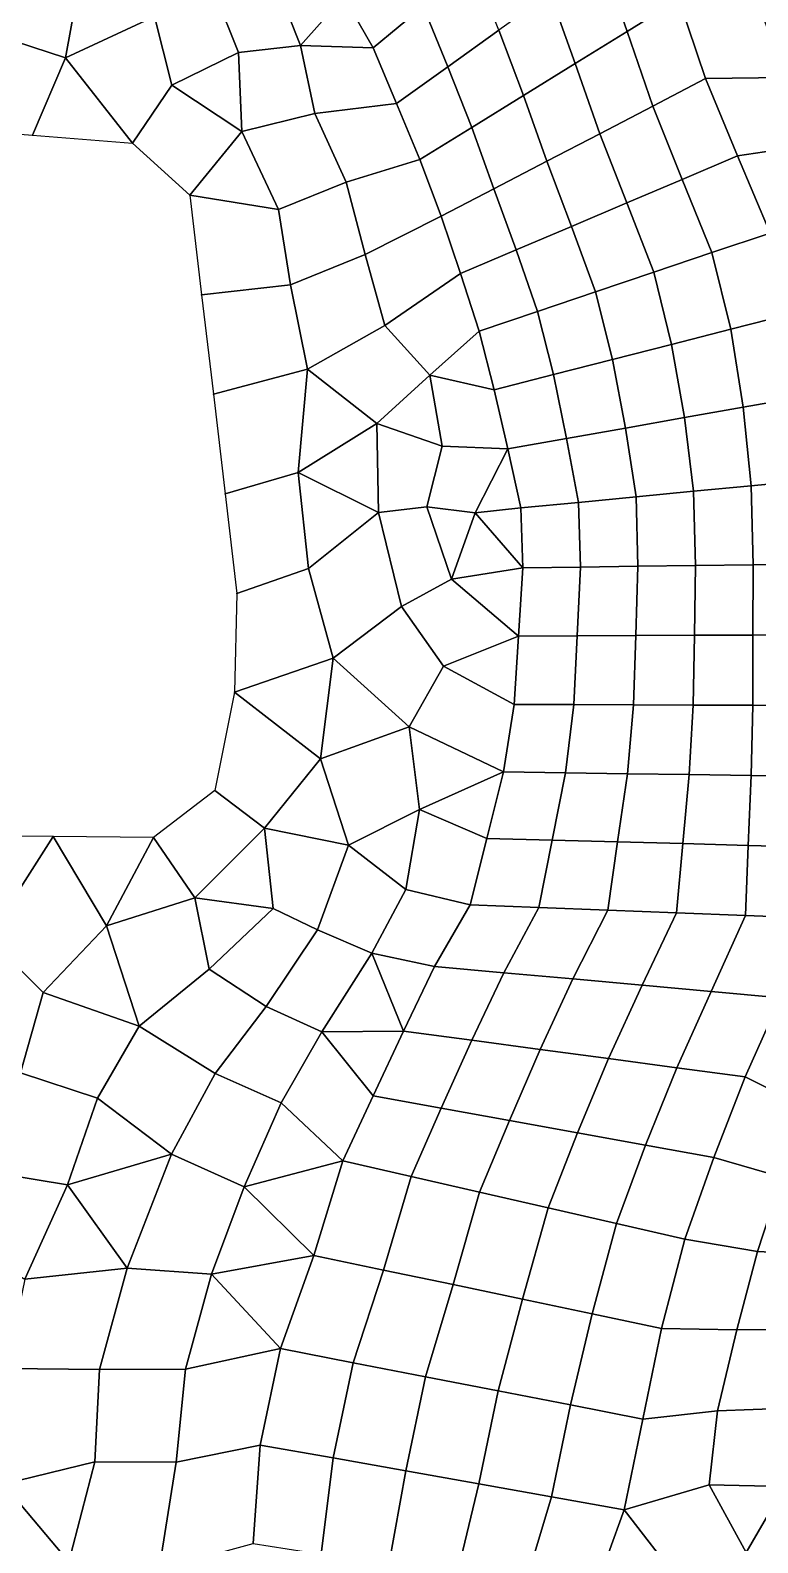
# Model space of a CAD drawing. Extents: x 391089 to 406232, y 6461839 to 6471033.
# Drawn here: x 401682 to 401975, y 6469359 to 6469969 of the extents above; entities that cross this region are included whole.
import ezdxf

# ---------------------------------------------------------------- set-up
doc = ezdxf.new("R2010")
doc.units = 0
for name, color, linetype in [('MESH_BOUND', 25, 'CONTINUOUS'), ('MESH_ELEMS', 18, 'CONTINUOUS'), ('MESH_NODES', 18, 'CONTINUOUS')]:
    doc.layers.add(name, color=color, linetype=linetype)

msp = doc.modelspace()

# ---------------------------------------------------------------- linework, layer by layer
at = {"layer": 'MESH_BOUND', "color": 25}
for points in [[(401642.754, 6469929.54, 6.567), (401683.008, 6469926.31, 5.06)], [(401683.008, 6469926.31, 5.06), (401723.261, 6469923.08, 3.908)], [(401723.261, 6469923.08, 3.908), (401746.363, 6469902.04, 3.935)], [(401746.363, 6469902.04, 3.935), (401751.106, 6469861.94, 4.432)], [(401751.106, 6469861.94, 4.432), (401755.848, 6469821.84, 5.591)], [(401755.848, 6469821.84, 5.591), (401760.572, 6469781.73, 5.197)], [(401760.572, 6469781.73, 5.197), (401765.296, 6469741.63, 4.332)], [(401765.296, 6469741.63, 4.332), (401764.33, 6469701.75, 5.737)], [(401764.33, 6469701.75, 5.737), (401756.411, 6469662.15, 6.581)], [(401756.411, 6469662.15, 6.581), (401731.709, 6469643.21, 6.271)], [(401691.328, 6469643.58, 7.656), (401650.947, 6469643.94, 6.696)], [(401731.709, 6469643.21, 6.271), (401691.328, 6469643.58, 7.656)]]:
    msp.add_polyline3d(points, dxfattribs=at)
at = {"layer": 'MESH_ELEMS', "color": 178}
for points in [[(401932.815, 6470013, 0.169), (401912.193, 6469998.2, 0.096), (401922.648, 6469968.11, -0.012), (401943.532, 6469981.02, 0.297)], [(401702.594, 6469992.05, 2.855), (401673.417, 6470004.31, 5.581), (401661.994, 6469968.53, 1.957), (401696.269, 6469957.42, 1.013)], [(401808.454, 6469982.17, 0.185), (401796.652, 6470002.85, 0.944), (401780.75, 6469988.27, 0.928), (401791.01, 6469962.42, 0.93)], [(401828.215, 6469998.55, 0.024), (401808.454, 6469982.17, 0.185), (401820.257, 6469961.49, 0.194), (401840.414, 6469978.11, 0.026)], [(401912.193, 6469998.2, 0.096), (401891.57, 6469983.39, -2.282), (401901.765, 6469955.2, -2.443), (401922.648, 6469968.11, -0.012)], [(401696.269, 6469957.42, 1.013), (401732.132, 6469974.12, 1.159), (401702.594, 6469992.05, 2.855), (401696.269, 6469957.42, 1.013)], [(401860.572, 6469994.73, -1.912), (401840.414, 6469978.11, 0.026), (401850.325, 6469953.79, 0.011), (401870.948, 6469968.59, -1.83)], [(401765.942, 6469959.59, 1.01), (401791.01, 6469962.42, 0.93), (401780.75, 6469988.27, 0.928), (401756.659, 6469982.8, 1.668)], [(401891.57, 6469983.39, -2.282), (401870.948, 6469968.59, -1.83), (401880.881, 6469942.29, -1.84), (401901.765, 6469955.2, -2.443)], [(401765.942, 6469959.59, 1.01), (401756.659, 6469982.8, 1.668), (401732.132, 6469974.12, 1.159), (401739.077, 6469946.48, 1.886)], [(401808.454, 6469982.17, 0.185), (401791.01, 6469962.42, 0.93), (401820.257, 6469961.49, 0.194), (401808.454, 6469982.17, 0.185)], [(401840.414, 6469978.11, 0.026), (401820.257, 6469961.49, 0.194), (401829.703, 6469938.99, 0.227), (401850.325, 6469953.79, 0.011)], [(401943.532, 6469981.02, 0.297), (401922.648, 6469968.11, -0.012), (401932.955, 6469937.97, -0.032), (401954.282, 6469949.06, 0.318)], [(401975.412, 6469980.01, 1.504), (401943.532, 6469981.02, 0.297), (401954.282, 6469949.06, 0.318), (401986.308, 6469949.52, 1.577)], [(401739.077, 6469946.48, 1.886), (401732.132, 6469974.12, 1.159), (401696.269, 6469957.42, 1.013), (401723.261, 6469923.08, 3.908)], [(401683.008, 6469926.31, 5.06), (401696.269, 6469957.42, 1.013), (401661.994, 6469968.53, 1.957), (401642.754, 6469929.54, 6.567)], [(401870.948, 6469968.59, -1.83), (401850.325, 6469953.79, 0.011), (401859.997, 6469929.38, 0.06), (401880.881, 6469942.29, -1.84)], [(401922.648, 6469968.11, -0.012), (401901.765, 6469955.2, -2.443), (401911.628, 6469926.88, -2.287), (401932.955, 6469937.97, -0.032)], [(401765.942, 6469959.59, 1.01), (401739.077, 6469946.48, 1.886), (401767.273, 6469927.81, 1.085), (401765.942, 6469959.59, 1.01)], [(401796.734, 6469935.02, 1.042), (401791.01, 6469962.42, 0.93), (401765.942, 6469959.59, 1.01), (401767.273, 6469927.81, 1.085)], [(401820.257, 6469961.49, 0.194), (401791.01, 6469962.42, 0.93), (401796.734, 6469935.02, 1.042), (401829.703, 6469938.99, 0.227)], [(401723.261, 6469923.08, 3.908), (401696.269, 6469957.42, 1.013), (401683.008, 6469926.31, 5.06), (401723.261, 6469923.08, 3.908)], [(401850.325, 6469953.79, 0.011), (401829.703, 6469938.99, 0.227), (401839.113, 6469916.47, 0.246), (401859.997, 6469929.38, 0.06)], [(401901.765, 6469955.2, -2.443), (401880.881, 6469942.29, -1.84), (401890.301, 6469915.79, -1.729), (401911.628, 6469926.88, -2.287)], [(401954.282, 6469949.06, 0.318), (401932.955, 6469937.97, -0.032), (401944.835, 6469908.42, 0.058), (401967.16, 6469917.9, 0.318)], [(401986.308, 6469949.52, 1.577), (401954.282, 6469949.06, 0.318), (401967.16, 6469917.9, 0.318), (401992.581, 6469921.67, 1.53)], [(401723.261, 6469923.08, 3.908), (401746.363, 6469902.04, 3.935), (401767.273, 6469927.81, 1.085), (401739.077, 6469946.48, 1.886)], [(401880.881, 6469942.29, -1.84), (401859.997, 6469929.38, 0.06), (401868.974, 6469904.7, 0.036), (401890.301, 6469915.79, -1.729)], [(401796.734, 6469935.02, 1.042), (401767.273, 6469927.81, 1.085), (401782.069, 6469896.32, 0.918), (401809.398, 6469907.37, 0.957)], [(401809.398, 6469907.37, 0.957), (401839.113, 6469916.47, 0.246), (401829.703, 6469938.99, 0.227), (401796.734, 6469935.02, 1.042)], [(401932.955, 6469937.97, -0.032), (401911.628, 6469926.88, -2.287), (401922.511, 6469898.95, -2.6), (401944.835, 6469908.42, 0.058)], [(401859.997, 6469929.38, 0.06), (401839.113, 6469916.47, 0.246), (401847.648, 6469893.61, 0.772), (401868.974, 6469904.7, 0.036)], [(401767.273, 6469927.81, 1.085), (401746.363, 6469902.04, 3.935), (401782.069, 6469896.32, 0.918), (401767.273, 6469927.81, 1.085)], [(401911.628, 6469926.88, -2.287), (401890.301, 6469915.79, -1.729), (401900.187, 6469889.47, -1.694), (401922.511, 6469898.95, -2.6)], [(401817.005, 6469878.22, 1.008), (401847.648, 6469893.61, 0.772), (401839.113, 6469916.47, 0.246), (401809.398, 6469907.37, 0.957)], [(401967.16, 6469917.9, 0.318), (401944.835, 6469908.42, 0.058), (401956.847, 6469878.93, 0.018), (401980.305, 6469886.84, 0.268)], [(401992.581, 6469921.67, 1.53), (401967.16, 6469917.9, 0.318), (401980.305, 6469886.84, 0.268), (402004.479, 6469891.6, 1.286)], [(401890.301, 6469915.79, -1.729), (401868.974, 6469904.7, 0.036), (401877.863, 6469880, 0.043), (401900.187, 6469889.47, -1.694)], [(401817.005, 6469878.22, 1.008), (401809.398, 6469907.37, 0.957), (401782.069, 6469896.32, 0.918), (401786.984, 6469865.97, 0.946)], [(401868.974, 6469904.7, 0.036), (401847.648, 6469893.61, 0.772), (401855.539, 6469870.52, 0.907), (401877.863, 6469880, 0.043)], [(401944.835, 6469908.42, 0.058), (401922.511, 6469898.95, -2.6), (401933.389, 6469871.02, -2.151), (401956.847, 6469878.93, 0.018)], [(401751.106, 6469861.94, 4.432), (401786.984, 6469865.97, 0.946), (401782.069, 6469896.32, 0.918), (401746.363, 6469902.04, 3.935)], [(401922.511, 6469898.95, -2.6), (401900.187, 6469889.47, -1.694), (401909.931, 6469863.11, -1.666), (401933.389, 6469871.02, -2.151)], [(401855.539, 6469870.52, 0.907), (401847.648, 6469893.61, 0.772), (401817.005, 6469878.22, 1.008), (401825.004, 6469849.54, 0.885)], [(401900.187, 6469889.47, -1.694), (401877.863, 6469880, 0.043), (401886.473, 6469855.2, 0.045), (401909.931, 6469863.11, -1.666)], [(401980.305, 6469886.84, 0.268), (401956.847, 6469878.93, 0.018), (401964.409, 6469848.05, -0.007), (401988.232, 6469854.14, 0.251)], [(401877.863, 6469880, 0.043), (401855.539, 6469870.52, 0.907), (401863.015, 6469847.29, 0.251), (401886.473, 6469855.2, 0.045)], [(401825.004, 6469849.54, 0.885), (401817.005, 6469878.22, 1.008), (401786.984, 6469865.97, 0.946), (401793.87, 6469831.97, 0.942)], [(401956.847, 6469878.93, 0.018), (401933.389, 6469871.02, -2.151), (401940.585, 6469841.95, -2.477), (401964.409, 6469848.05, -0.007)], [(401825.004, 6469849.54, 0.885), (401843.123, 6469829.52, 0.8), (401863.015, 6469847.29, 0.251), (401855.539, 6469870.52, 0.907)], [(401933.389, 6469871.02, -2.151), (401909.931, 6469863.11, -1.666), (401916.762, 6469835.86, -1.786), (401940.585, 6469841.95, -2.477)], [(401755.848, 6469821.84, 5.591), (401793.87, 6469831.97, 0.942), (401786.984, 6469865.97, 0.946), (401751.106, 6469861.94, 4.432)], [(401909.931, 6469863.11, -1.666), (401886.473, 6469855.2, 0.045), (401892.938, 6469829.77, 0.019), (401916.762, 6469835.86, -1.786)], [(401886.473, 6469855.2, 0.045), (401863.015, 6469847.29, 0.251), (401869.115, 6469823.67, 1.259), (401892.938, 6469829.77, 0.019)], [(401825.004, 6469849.54, 0.885), (401793.87, 6469831.97, 0.942), (401821.72, 6469810.09, 0.827), (401843.123, 6469829.52, 0.8)], [(401988.232, 6469854.14, 0.251), (401964.409, 6469848.05, -0.007), (401969.465, 6469816.61, -0.081), (401993.203, 6469820.8, 0.24)], [(401843.123, 6469829.52, 0.8), (401869.115, 6469823.67, 1.259), (401863.015, 6469847.29, 0.251), (401843.123, 6469829.52, 0.8)], [(401964.409, 6469848.05, -0.007), (401940.585, 6469841.95, -2.477), (401945.727, 6469812.43, -2.452), (401969.465, 6469816.61, -0.081)], [(401940.585, 6469841.95, -2.477), (401916.762, 6469835.86, -1.786), (401921.989, 6469808.25, -1.601), (401945.727, 6469812.43, -2.452)], [(401790.043, 6469790.32, 0.838), (401793.87, 6469831.97, 0.942), (401755.848, 6469821.84, 5.591), (401760.572, 6469781.73, 5.197)], [(401821.72, 6469810.09, 0.827), (401793.87, 6469831.97, 0.942), (401790.043, 6469790.32, 0.838), (401821.72, 6469810.09, 0.827)], [(401916.762, 6469835.86, -1.786), (401892.938, 6469829.77, 0.019), (401898.252, 6469804.06, 0.054), (401921.989, 6469808.25, -1.601)], [(401843.123, 6469829.52, 0.8), (401821.72, 6469810.09, 0.827), (401848.11, 6469800.9, 0.774), (401843.123, 6469829.52, 0.8)], [(401869.115, 6469823.67, 1.259), (401843.123, 6469829.52, 0.8), (401848.11, 6469800.9, 0.774), (401874.514, 6469799.88, 1.038)], [(401892.938, 6469829.77, 0.019), (401869.115, 6469823.67, 1.259), (401874.514, 6469799.88, 1.038), (401898.252, 6469804.06, 0.054)], [(401993.203, 6469820.8, 0.24), (401969.465, 6469816.61, -0.081), (401972.708, 6469784.97, -0.093), (401995.936, 6469787.2, 0.235)], [(401969.465, 6469816.61, -0.081), (401945.727, 6469812.43, -2.452), (401949.48, 6469782.74, -2.472), (401972.708, 6469784.97, -0.093)], [(401822.385, 6469774.24, 0.945), (401821.72, 6469810.09, 0.827), (401790.043, 6469790.32, 0.838), (401822.385, 6469774.24, 0.945)], [(401841.968, 6469776.53, 1.032), (401848.11, 6469800.9, 0.774), (401821.72, 6469810.09, 0.827), (401822.385, 6469774.24, 0.945)], [(401921.989, 6469808.25, -1.601), (401898.252, 6469804.06, 0.054), (401903.024, 6469778.28, 0.041), (401926.252, 6469780.51, -1.467)], [(401945.727, 6469812.43, -2.452), (401921.989, 6469808.25, -1.601), (401926.252, 6469780.51, -1.467), (401949.48, 6469782.74, -2.472)], [(401861.4, 6469774.13, 0.496), (401874.514, 6469799.88, 1.038), (401848.11, 6469800.9, 0.774), (401841.968, 6469776.53, 1.032)], [(401898.252, 6469804.06, 0.054), (401874.514, 6469799.88, 1.038), (401879.796, 6469776.05, 0.859), (401903.024, 6469778.28, 0.041)], [(401874.514, 6469799.88, 1.038), (401861.4, 6469774.13, 0.496), (401879.796, 6469776.05, 0.859), (401874.514, 6469799.88, 1.038)], [(401794.274, 6469751.64, 1.163), (401790.043, 6469790.32, 0.838), (401760.572, 6469781.73, 5.197), (401765.296, 6469741.63, 4.332)], [(401790.043, 6469790.32, 0.838), (401794.274, 6469751.64, 1.163), (401822.385, 6469774.24, 0.945), (401790.043, 6469790.32, 0.838)], [(401949.48, 6469782.74, -2.472), (401926.252, 6469780.51, -1.467), (401927.033, 6469752.55, -1.243), (401950.261, 6469752.86, -2.538)], [(401972.708, 6469784.97, -0.093), (401949.48, 6469782.74, -2.472), (401950.261, 6469752.86, -2.538), (401973.488, 6469753.18, -0.493)], [(401995.936, 6469787.2, 0.235), (401972.708, 6469784.97, -0.093), (401973.488, 6469753.18, -0.493), (401996.716, 6469753.49, 0.212)], [(401841.968, 6469776.53, 1.032), (401822.385, 6469774.24, 0.945), (401831.735, 6469736.35, 1.005), (401851.849, 6469747.31, 0.864)], [(401851.849, 6469747.31, 0.864), (401861.4, 6469774.13, 0.496), (401841.968, 6469776.53, 1.032), (401851.849, 6469747.31, 0.864)], [(401880.579, 6469751.92, 0.81), (401879.796, 6469776.05, 0.859), (401861.4, 6469774.13, 0.496), (401880.579, 6469751.92, 0.81)], [(401903.024, 6469778.28, 0.041), (401879.796, 6469776.05, 0.859), (401880.579, 6469751.92, 0.81), (401903.806, 6469752.23, 0.043)], [(401926.252, 6469780.51, -1.467), (401903.024, 6469778.28, 0.041), (401903.806, 6469752.23, 0.043), (401927.033, 6469752.55, -1.243)], [(401831.735, 6469736.35, 1.005), (401822.385, 6469774.24, 0.945), (401794.274, 6469751.64, 1.163), (401804.104, 6469715.54, 1.348)], [(401861.4, 6469774.13, 0.496), (401851.849, 6469747.31, 0.864), (401880.579, 6469751.92, 0.81), (401861.4, 6469774.13, 0.496)], [(401804.104, 6469715.54, 1.348), (401794.274, 6469751.64, 1.163), (401765.296, 6469741.63, 4.332), (401764.33, 6469701.75, 5.737)], [(401880.579, 6469751.92, 0.81), (401851.849, 6469747.31, 0.864), (401878.93, 6469724.38, 0.842), (401880.579, 6469751.92, 0.81)], [(401902.545, 6469724.49, 0), (401903.806, 6469752.23, 0.043), (401880.579, 6469751.92, 0.81), (401878.93, 6469724.38, 0.842)], [(401926.16, 6469724.61, -1.083), (401927.033, 6469752.55, -1.243), (401903.806, 6469752.23, 0.043), (401902.545, 6469724.49, 0)], [(401949.775, 6469724.72, -2.477), (401950.261, 6469752.86, -2.538), (401927.033, 6469752.55, -1.243), (401926.16, 6469724.61, -1.083)], [(401973.391, 6469724.84, -1.404), (401973.488, 6469753.18, -0.493), (401950.261, 6469752.86, -2.538), (401949.775, 6469724.72, -2.477)], [(401997.006, 6469724.95, 0.062), (401996.716, 6469753.49, 0.212), (401973.488, 6469753.18, -0.493), (401973.391, 6469724.84, -1.404)], [(401851.849, 6469747.31, 0.864), (401831.735, 6469736.35, 1.005), (401848.688, 6469712.31, 1.265), (401878.93, 6469724.38, 0.842)], [(401804.104, 6469715.54, 1.348), (401834.764, 6469687.86, 1.462), (401848.688, 6469712.31, 1.265), (401831.735, 6469736.35, 1.005)], [(401848.688, 6469712.31, 1.265), (401877.179, 6469696.87, 0.151), (401878.93, 6469724.38, 0.842), (401848.688, 6469712.31, 1.265)], [(401901.202, 6469696.78, 0), (401902.545, 6469724.49, 0), (401878.93, 6469724.38, 0.842), (401877.179, 6469696.87, 0.151)], [(401925.226, 6469696.68, -0.481), (401926.16, 6469724.61, -1.083), (401902.545, 6469724.49, 0), (401901.202, 6469696.78, 0)], [(401949.249, 6469696.59, -2.408), (401949.775, 6469724.72, -2.477), (401926.16, 6469724.61, -1.083), (401925.226, 6469696.68, -0.481)], [(401973.272, 6469696.5, -2.213), (401973.391, 6469724.84, -1.404), (401949.775, 6469724.72, -2.477), (401949.249, 6469696.59, -2.408)], [(401997.296, 6469696.41, -0.089), (401997.006, 6469724.95, 0.062), (401973.391, 6469724.84, -1.404), (401973.272, 6469696.5, -2.213)], [(401764.33, 6469701.75, 5.737), (401799.06, 6469674.87, 1.456), (401804.104, 6469715.54, 1.348), (401764.33, 6469701.75, 5.737)], [(401834.764, 6469687.86, 1.462), (401804.104, 6469715.54, 1.348), (401799.06, 6469674.87, 1.456), (401834.764, 6469687.86, 1.462)], [(401877.179, 6469696.87, 0.151), (401848.688, 6469712.31, 1.265), (401834.764, 6469687.86, 1.462), (401872.855, 6469669.64, 0.757)], [(401756.411, 6469662.15, 6.581), (401776.418, 6469646.93, 3.482), (401799.06, 6469674.87, 1.456), (401764.33, 6469701.75, 5.737)], [(401897.801, 6469669.29, 0.038), (401901.202, 6469696.78, 0), (401877.179, 6469696.87, 0.151), (401872.855, 6469669.64, 0.757)], [(401922.747, 6469668.93, -0.607), (401925.226, 6469696.68, -0.481), (401901.202, 6469696.78, 0), (401897.801, 6469669.29, 0.038)], [(401947.693, 6469668.57, -2.541), (401949.249, 6469696.59, -2.408), (401925.226, 6469696.68, -0.481), (401922.747, 6469668.93, -0.607)], [(401972.639, 6469668.22, -1.61), (401973.272, 6469696.5, -2.213), (401949.249, 6469696.59, -2.408), (401947.693, 6469668.57, -2.541)], [(401997.586, 6469667.86, 0.013), (401997.296, 6469696.41, -0.089), (401973.272, 6469696.5, -2.213), (401972.639, 6469668.22, -1.61)], [(401799.06, 6469674.87, 1.456), (401810.37, 6469640.14, 0.812), (401838.938, 6469654.49, 1.054), (401834.764, 6469687.86, 1.462)], [(401834.764, 6469687.86, 1.462), (401838.938, 6469654.49, 1.054), (401872.855, 6469669.64, 0.757), (401834.764, 6469687.86, 1.462)], [(401776.418, 6469646.93, 3.482), (401810.37, 6469640.14, 0.812), (401799.06, 6469674.87, 1.456), (401776.418, 6469646.93, 3.482)], [(401866.067, 6469642.89, 0.134), (401872.855, 6469669.64, 0.757), (401838.938, 6469654.49, 1.054), (401866.067, 6469642.89, 0.134)], [(401892.428, 6469642.18, 0.039), (401897.801, 6469669.29, 0.038), (401872.855, 6469669.64, 0.757), (401866.067, 6469642.89, 0.134)], [(401918.79, 6469641.46, -0.861), (401922.747, 6469668.93, -0.607), (401897.801, 6469669.29, 0.038), (401892.428, 6469642.18, 0.039)], [(401945.152, 6469640.75, -3.002), (401947.693, 6469668.57, -2.541), (401922.747, 6469668.93, -0.607), (401918.79, 6469641.46, -0.861)], [(401971.514, 6469640.03, -1.059), (401972.639, 6469668.22, -1.61), (401947.693, 6469668.57, -2.541), (401945.152, 6469640.75, -3.002)], [(401997.876, 6469639.32, 0.202), (401997.586, 6469667.86, 0.013), (401972.639, 6469668.22, -1.61), (401971.514, 6469640.03, -1.059)], [(401756.411, 6469662.15, 6.581), (401731.709, 6469643.21, 6.271), (401748.353, 6469618.89, 6.264), (401776.418, 6469646.93, 3.482)], [(401810.37, 6469640.14, 0.812), (401833.435, 6469622.21, 0.737), (401838.938, 6469654.49, 1.054), (401810.37, 6469640.14, 0.812)], [(401833.435, 6469622.21, 0.737), (401859.325, 6469616.13, 0.073), (401866.067, 6469642.89, 0.134), (401838.938, 6469654.49, 1.054)], [(401665.135, 6469602.6, 6.754), (401691.328, 6469643.58, 7.656), (401650.947, 6469643.94, 6.696), (401665.135, 6469602.6, 6.754)], [(401665.135, 6469602.6, 6.754), (401687.25, 6469580.71, 5.823), (401712.825, 6469607.69, 6.598), (401691.328, 6469643.58, 7.656)], [(401712.825, 6469607.69, 6.598), (401731.709, 6469643.21, 6.271), (401691.328, 6469643.58, 7.656), (401712.825, 6469607.69, 6.598)], [(401731.709, 6469643.21, 6.271), (401712.825, 6469607.69, 6.598), (401748.353, 6469618.89, 6.264), (401731.709, 6469643.21, 6.271)], [(401779.987, 6469614.68, 3.196), (401776.418, 6469646.93, 3.482), (401748.353, 6469618.89, 6.264), (401779.987, 6469614.68, 3.196)], [(401779.987, 6469614.68, 3.196), (401797.838, 6469606.03, 1.189), (401810.37, 6469640.14, 0.812), (401776.418, 6469646.93, 3.482)], [(401887.093, 6469615.06, 0), (401892.428, 6469642.18, 0.039), (401866.067, 6469642.89, 0.134), (401859.325, 6469616.13, 0.073)], [(401914.861, 6469613.99, -1.024), (401918.79, 6469641.46, -0.861), (401892.428, 6469642.18, 0.039), (401887.093, 6469615.06, 0)], [(401797.838, 6469606.03, 1.189), (401819.714, 6469596.6, 0.976), (401833.435, 6469622.21, 0.737), (401810.37, 6469640.14, 0.812)], [(401942.629, 6469612.92, -2.81), (401945.152, 6469640.75, -3.002), (401918.79, 6469641.46, -0.861), (401914.861, 6469613.99, -1.024)], [(401970.397, 6469611.85, 0.048), (401971.514, 6469640.03, -1.059), (401945.152, 6469640.75, -3.002), (401942.629, 6469612.92, -2.81)], [(401998.166, 6469610.77, 1.86), (401997.876, 6469639.32, 0.202), (401971.514, 6469640.03, -1.059), (401970.397, 6469611.85, 0.048)], [(401754.177, 6469590.11, 5.929), (401748.353, 6469618.89, 6.264), (401712.825, 6469607.69, 6.598), (401725.951, 6469567.18, 5.569)], [(401754.177, 6469590.11, 5.929), (401779.987, 6469614.68, 3.196), (401748.353, 6469618.89, 6.264), (401754.177, 6469590.11, 5.929)], [(401845.062, 6469591.25, 0.536), (401859.325, 6469616.13, 0.073), (401833.435, 6469622.21, 0.737), (401819.714, 6469596.6, 0.976)], [(401777.158, 6469575.19, 2.598), (401797.838, 6469606.03, 1.189), (401779.987, 6469614.68, 3.196), (401754.177, 6469590.11, 5.929)], [(401887.093, 6469615.06, 0), (401859.325, 6469616.13, 0.073), (401845.062, 6469591.25, 0.536), (401872.944, 6469588.73, -0.001)], [(401914.861, 6469613.99, -1.024), (401887.093, 6469615.06, 0), (401872.944, 6469588.73, -0.001), (401900.826, 6469586.21, -0.724)], [(401942.629, 6469612.92, -2.81), (401914.861, 6469613.99, -1.024), (401900.826, 6469586.21, -0.724), (401928.708, 6469583.7, -2.763)], [(401970.397, 6469611.85, 0.048), (401942.629, 6469612.92, -2.81), (401928.708, 6469583.7, -2.763), (401956.59, 6469581.18, -0.246)], [(401998.166, 6469610.77, 1.86), (401970.397, 6469611.85, 0.048), (401956.59, 6469581.18, -0.246), (401984.472, 6469578.67, 0.352)], [(401725.951, 6469567.18, 5.569), (401712.825, 6469607.69, 6.598), (401687.25, 6469580.71, 5.823), (401725.951, 6469567.18, 5.569)], [(401799.596, 6469564.91, 1.082), (401819.714, 6469596.6, 0.976), (401797.838, 6469606.03, 1.189), (401777.158, 6469575.19, 2.598)], [(401687.25, 6469580.71, 5.823), (401665.135, 6469602.6, 6.754), (401635.161, 6469576.82, 6.015), (401678.131, 6469548.33, 4.824)], [(401799.596, 6469564.91, 1.082), (401832.522, 6469565.24, 0.708), (401819.714, 6469596.6, 0.976), (401799.596, 6469564.91, 1.082)], [(401832.522, 6469565.24, 0.708), (401845.062, 6469591.25, 0.536), (401819.714, 6469596.6, 0.976), (401832.522, 6469565.24, 0.708)], [(401756.627, 6469548.17, 6.071), (401777.158, 6469575.19, 2.598), (401754.177, 6469590.11, 5.929), (401725.951, 6469567.18, 5.569)], [(401872.944, 6469588.73, -0.001), (401845.062, 6469591.25, 0.536), (401832.522, 6469565.24, 0.708), (401860.075, 6469561.55, -0.001)], [(401900.826, 6469586.21, -0.724), (401872.944, 6469588.73, -0.001), (401860.075, 6469561.55, -0.001), (401887.628, 6469557.85, -0.907)], [(401928.708, 6469583.7, -2.763), (401900.826, 6469586.21, -0.724), (401887.628, 6469557.85, -0.907), (401915.182, 6469554.16, -2.934)], [(401956.59, 6469581.18, -0.246), (401928.708, 6469583.7, -2.763), (401915.182, 6469554.16, -2.934), (401942.735, 6469550.46, -0.257)], [(401984.472, 6469578.67, 0.352), (401956.59, 6469581.18, -0.246), (401942.735, 6469550.46, -0.257), (401970.288, 6469546.77, 0.364)], [(401709.091, 6469538.14, 5.304), (401725.951, 6469567.18, 5.569), (401687.25, 6469580.71, 5.823), (401678.131, 6469548.33, 4.824)], [(401783.256, 6469536.31, 1.887), (401799.596, 6469564.91, 1.082), (401777.158, 6469575.19, 2.598), (401756.627, 6469548.17, 6.071)], [(402007.464, 6469557.7, 1.663), (401984.472, 6469578.67, 0.352), (401970.288, 6469546.77, 0.364), (401995.801, 6469534.02, 1.039)], [(401756.627, 6469548.17, 6.071), (401725.951, 6469567.18, 5.569), (401709.091, 6469538.14, 5.304), (401738.915, 6469515.62, 6.591)], [(401783.256, 6469536.31, 1.887), (401808.062, 6469512.94, 0.859), (401820.279, 6469539.1, 0.019), (401799.596, 6469564.91, 1.082)], [(401820.279, 6469539.1, 0.019), (401832.522, 6469565.24, 0.708), (401799.596, 6469564.91, 1.082), (401820.279, 6469539.1, 0.019)], [(401860.075, 6469561.55, -0.001), (401832.522, 6469565.24, 0.708), (401820.279, 6469539.1, 0.019), (401847.74, 6469534.14, -0.01)], [(401887.628, 6469557.85, -0.907), (401860.075, 6469561.55, -0.001), (401847.74, 6469534.14, -0.01), (401875.201, 6469529.17, -1.06)], [(401915.182, 6469554.16, -2.934), (401887.628, 6469557.85, -0.907), (401875.201, 6469529.17, -1.06), (401902.662, 6469524.21, -2.657)], [(401942.735, 6469550.46, -0.257), (401915.182, 6469554.16, -2.934), (401902.662, 6469524.21, -2.657), (401930.123, 6469519.25, -0.02)], [(401970.288, 6469546.77, 0.364), (401942.735, 6469550.46, -0.257), (401930.123, 6469519.25, -0.02), (401957.584, 6469514.28, 0.37)], [(401697.01, 6469503.21, 5.835), (401709.091, 6469538.14, 5.304), (401678.131, 6469548.33, 4.824), (401660.266, 6469509.29, 4.317)], [(401768.234, 6469502.43, 6.149), (401783.256, 6469536.31, 1.887), (401756.627, 6469548.17, 6.071), (401738.915, 6469515.62, 6.591)], [(401985.065, 6469506.35, 0.993), (401995.801, 6469534.02, 1.039), (401970.288, 6469546.77, 0.364), (401957.584, 6469514.28, 0.37)], [(401847.74, 6469534.14, -0.01), (401820.279, 6469539.1, 0.019), (401808.062, 6469512.94, 0.859), (401835.629, 6469506.63, -0.005)], [(401697.01, 6469503.21, 5.835), (401738.915, 6469515.62, 6.591), (401709.091, 6469538.14, 5.304), (401697.01, 6469503.21, 5.835)], [(401783.256, 6469536.31, 1.887), (401768.234, 6469502.43, 6.149), (401808.062, 6469512.94, 0.859), (401783.256, 6469536.31, 1.887)], [(401875.201, 6469529.17, -1.06), (401847.74, 6469534.14, -0.01), (401835.629, 6469506.63, -0.005), (401863.197, 6469500.32, -0.956)], [(401902.662, 6469524.21, -2.657), (401875.201, 6469529.17, -1.06), (401863.197, 6469500.32, -0.956), (401890.764, 6469494.01, -2.539)], [(401930.123, 6469519.25, -0.02), (401902.662, 6469524.21, -2.657), (401890.764, 6469494.01, -2.539), (401918.332, 6469487.7, -0.278)], [(401738.915, 6469515.62, 6.591), (401697.01, 6469503.21, 5.835), (401721.105, 6469469.68, 6.446), (401738.915, 6469515.62, 6.591)], [(401755.049, 6469467.27, 6.845), (401768.234, 6469502.43, 6.149), (401738.915, 6469515.62, 6.591), (401721.105, 6469469.68, 6.446)], [(401957.584, 6469514.28, 0.37), (401930.123, 6469519.25, -0.02), (401918.332, 6469487.7, -0.278), (401945.899, 6469481.39, 1.529)], [(401975.229, 6469476.34, 1.684), (401985.065, 6469506.35, 0.993), (401957.584, 6469514.28, 0.37), (401945.899, 6469481.39, 1.529)], [(401679.812, 6469465.22, 5.592), (401697.01, 6469503.21, 5.835), (401660.266, 6469509.29, 4.317), (401650.464, 6469482.95, 4.071)], [(401768.234, 6469502.43, 6.149), (401796.402, 6469474.81, 0.012), (401808.062, 6469512.94, 0.859), (401768.234, 6469502.43, 6.149)], [(401835.629, 6469506.63, -0.005), (401808.062, 6469512.94, 0.859), (401796.402, 6469474.81, 0.012), (401824.435, 6469468.92, -0.066)], [(401697.01, 6469503.21, 5.835), (401679.812, 6469465.22, 5.592), (401721.105, 6469469.68, 6.446), (401697.01, 6469503.21, 5.835)], [(401755.049, 6469467.27, 6.845), (401796.402, 6469474.81, 0.012), (401768.234, 6469502.43, 6.149), (401755.049, 6469467.27, 6.845)], [(401863.197, 6469500.32, -0.956), (401835.629, 6469506.63, -0.005), (401824.435, 6469468.92, -0.066), (401852.468, 6469463.04, -1.477)], [(402004.083, 6469474.86, 1.871), (402012.598, 6469502.63, 0.788), (401985.065, 6469506.35, 0.993), (401975.229, 6469476.34, 1.684)], [(401890.764, 6469494.01, -2.539), (401863.197, 6469500.32, -0.956), (401852.468, 6469463.04, -1.477), (401880.5, 6469457.15, -2.247)], [(401918.332, 6469487.7, -0.278), (401890.764, 6469494.01, -2.539), (401880.5, 6469457.15, -2.247), (401908.533, 6469451.26, -0.323)], [(401945.899, 6469481.39, 1.529), (401918.332, 6469487.7, -0.278), (401908.533, 6469451.26, -0.323), (401936.566, 6469445.38, 0.29)], [(401966.862, 6469444.78, 1.694), (401975.229, 6469476.34, 1.684), (401945.899, 6469481.39, 1.529), (401936.566, 6469445.38, 0.29)], [(401796.402, 6469474.81, 0.012), (401755.049, 6469467.27, 6.845), (401782.989, 6469437.25, 2.948), (401796.402, 6469474.81, 0.012)], [(401824.435, 6469468.92, -0.066), (401796.402, 6469474.81, 0.012), (401782.989, 6469437.25, 2.948), (401812.2, 6469431.57, -0.129)], [(401975.229, 6469476.34, 1.684), (401966.862, 6469444.78, 1.694), (401997.045, 6469445.14, 1.703), (402004.083, 6469474.86, 1.871)], [(401709.896, 6469428.81, 5.888), (401721.105, 6469469.68, 6.446), (401679.812, 6469465.22, 5.592), (401672.411, 6469429.23, 4.967)], [(401744.591, 6469428.97, 6.261), (401755.049, 6469467.27, 6.845), (401721.105, 6469469.68, 6.446), (401709.896, 6469428.81, 5.888)], [(401755.049, 6469467.27, 6.845), (401744.591, 6469428.97, 6.261), (401782.989, 6469437.25, 2.948), (401755.049, 6469467.27, 6.845)], [(401852.468, 6469463.04, -1.477), (401824.435, 6469468.92, -0.066), (401812.2, 6469431.57, -0.129), (401841.412, 6469425.89, -1.712)], [(401880.5, 6469457.15, -2.247), (401852.468, 6469463.04, -1.477), (401841.412, 6469425.89, -1.712), (401870.624, 6469420.22, -2.048)], [(401908.533, 6469451.26, -0.323), (401880.5, 6469457.15, -2.247), (401870.624, 6469420.22, -2.048), (401899.836, 6469414.54, 0.077)], [(401936.566, 6469445.38, 0.29), (401908.533, 6469451.26, -0.323), (401899.836, 6469414.54, 0.077), (401929.047, 6469408.86, 1.271)], [(401959.135, 6469412.2, 1.495), (401966.862, 6469444.78, 1.694), (401936.566, 6469445.38, 0.29), (401929.047, 6469408.86, 1.271)], [(401966.862, 6469444.78, 1.694), (401959.135, 6469412.2, 1.495), (401987.802, 6469413.21, 1.312), (401997.045, 6469445.14, 1.703)], [(401774.766, 6469398.38, 0.017), (401782.989, 6469437.25, 2.948), (401744.591, 6469428.97, 6.261), (401740.892, 6469391.5, 6.375)], [(401812.2, 6469431.57, -0.129), (401782.989, 6469437.25, 2.948), (401774.766, 6469398.38, 0.017), (401804.118, 6469393.17, -0.278)], [(401708.07, 6469391.58, 5.887), (401709.896, 6469428.81, 5.888), (401672.411, 6469429.23, 4.967), (401671.194, 6469382.65, 5.361)], [(401740.892, 6469391.5, 6.375), (401744.591, 6469428.97, 6.261), (401709.896, 6469428.81, 5.888), (401708.07, 6469391.58, 5.887)], [(401841.412, 6469425.89, -1.712), (401812.2, 6469431.57, -0.129), (401804.118, 6469393.17, -0.278), (401833.471, 6469387.97, -2.003)], [(401870.624, 6469420.22, -2.048), (401841.412, 6469425.89, -1.712), (401833.471, 6469387.97, -2.003), (401862.824, 6469382.76, -2.13)], [(401899.836, 6469414.54, 0.077), (401870.624, 6469420.22, -2.048), (401862.824, 6469382.76, -2.13), (401892.176, 6469377.55, -0.141)], [(401929.047, 6469408.86, 1.271), (401899.836, 6469414.54, 0.077), (401892.176, 6469377.55, -0.141), (401921.529, 6469372.34, 0.235)], [(401955.681, 6469382.35, 1.117), (401959.135, 6469412.2, 1.495), (401929.047, 6469408.86, 1.271), (401921.529, 6469372.34, 0.235)], [(401986.04, 6469381.73, 0.954), (401987.802, 6469413.21, 1.312), (401959.135, 6469412.2, 1.495), (401955.681, 6469382.35, 1.117)], [(401771.891, 6469358.67, 0.027), (401774.766, 6469398.38, 0.017), (401740.892, 6469391.5, 6.375), (401733.961, 6469348.35, 5.578)], [(401804.118, 6469393.17, -0.278), (401774.766, 6469398.38, 0.017), (401771.891, 6469358.67, 0.027), (401799.273, 6469354.4, -0.186)], [(401833.471, 6469387.97, -2.003), (401804.118, 6469393.17, -0.278), (401799.273, 6469354.4, -0.186), (401826.655, 6469350.13, -2.323)], [(401671.194, 6469382.65, 5.361), (401697.62, 6469351.37, 4.777), (401708.07, 6469391.58, 5.887), (401671.194, 6469382.65, 5.361)], [(401733.961, 6469348.35, 5.578), (401740.892, 6469391.5, 6.375), (401708.07, 6469391.58, 5.887), (401697.62, 6469351.37, 4.777)], [(401862.824, 6469382.76, -2.13), (401833.471, 6469387.97, -2.003), (401826.655, 6469350.13, -2.323), (401854.037, 6469345.86, -2.268)], [(401663.115, 6469330.11, 3.961), (401697.62, 6469351.37, 4.777), (401671.194, 6469382.65, 5.361), (401635.268, 6469359.35, 4.998)], [(401892.176, 6469377.55, -0.141), (401862.824, 6469382.76, -2.13), (401854.037, 6469345.86, -2.268), (401881.419, 6469341.58, 0.147)], [(401943.937, 6469343.29, 0.885), (401970.607, 6469355.03, 0.756), (401955.681, 6469382.35, 1.117), (401921.529, 6469372.34, 0.235)], [(401986.04, 6469381.73, 0.954), (401955.681, 6469382.35, 1.117), (401970.607, 6469355.03, 0.756), (401986.04, 6469381.73, 0.954)], [(401970.607, 6469355.03, 0.756), (401996.44, 6469342.42, 0.651), (402012.682, 6469365.35, 0.664), (401986.04, 6469381.73, 0.954)], [(401921.529, 6469372.34, 0.235), (401892.176, 6469377.55, -0.141), (401881.419, 6469341.58, 0.147), (401908.801, 6469337.31, 0.293)], [(401908.801, 6469337.31, 0.293), (401943.937, 6469343.29, 0.885), (401921.529, 6469372.34, 0.235), (401908.801, 6469337.31, 0.293)]]:
    msp.add_3dface(points, dxfattribs=at)
at = {"layer": 'MESH_NODES', "color": 18}
for p in [(401922.648, 6469968.11, -0.012), (401765.942, 6469959.59, 1.01), (401791.01, 6469962.42, 0.93), (401820.257, 6469961.49, 0.194), (401696.269, 6469957.42, 1.013), (401850.325, 6469953.79, 0.011), (401901.765, 6469955.2, -2.443), (401954.282, 6469949.06, 0.318), (401739.077, 6469946.48, 1.886), (401880.881, 6469942.29, -1.84), (401796.734, 6469935.02, 1.042), (401829.703, 6469938.99, 0.227), (401932.955, 6469937.97, -0.032), (401859.997, 6469929.38, 0.06), (401683.008, 6469926.31, 5.06), (401723.261, 6469923.08, 3.908), (401767.273, 6469927.81, 1.085), (401911.628, 6469926.88, -2.287), (401839.113, 6469916.47, 0.246), (401967.16, 6469917.9, 0.318), (401890.301, 6469915.79, -1.729), (401809.398, 6469907.37, 0.957), (401868.974, 6469904.7, 0.036), (401944.835, 6469908.42, 0.058), (401746.363, 6469902.04, 3.935), (401922.511, 6469898.95, -2.6), (401782.069, 6469896.32, 0.918), (401847.648, 6469893.61, 0.772), (401900.187, 6469889.47, -1.694), (401877.863, 6469880, 0.043), (401817.005, 6469878.22, 1.008), (401956.847, 6469878.93, 0.018), (401855.539, 6469870.52, 0.907), (401933.389, 6469871.02, -2.151), (401751.106, 6469861.94, 4.432), (401786.984, 6469865.97, 0.946), (401909.931, 6469863.11, -1.666), (401886.473, 6469855.2, 0.045), (401825.004, 6469849.54, 0.885), (401863.015, 6469847.29, 0.251), (401964.409, 6469848.05, -0.007), (401940.585, 6469841.95, -2.477), (401793.87, 6469831.97, 0.942), (401916.762, 6469835.86, -1.786), (401843.123, 6469829.52, 0.8), (401892.938, 6469829.77, 0.019), (401755.848, 6469821.84, 5.591), (401869.115, 6469823.67, 1.259), (401969.465, 6469816.61, -0.081), (401821.72, 6469810.09, 0.827), (401921.989, 6469808.25, -1.601), (401945.727, 6469812.43, -2.452), (401848.11, 6469800.9, 0.774), (401898.252, 6469804.06, 0.054), (401874.514, 6469799.88, 1.038), (401790.043, 6469790.32, 0.838), (401949.48, 6469782.74, -2.472), (401972.708, 6469784.97, -0.093), (401760.572, 6469781.73, 5.197), (401841.968, 6469776.53, 1.032), (401879.796, 6469776.05, 0.859), (401903.024, 6469778.28, 0.041), (401926.252, 6469780.51, -1.467), (401822.385, 6469774.24, 0.945), (401861.4, 6469774.13, 0.496), (401794.274, 6469751.64, 1.163), (401880.579, 6469751.92, 0.81), (401903.806, 6469752.23, 0.043), (401927.033, 6469752.55, -1.243), (401950.261, 6469752.86, -2.538), (401973.488, 6469753.18, -0.493), (401851.849, 6469747.31, 0.864), (401765.296, 6469741.63, 4.332), (401831.735, 6469736.35, 1.005), (401878.93, 6469724.38, 0.842), (401902.545, 6469724.49, 0), (401926.16, 6469724.61, -1.083), (401949.775, 6469724.72, -2.477), (401973.391, 6469724.84, -1.404), (401804.104, 6469715.54, 1.348), (401848.688, 6469712.31, 1.265), (401764.33, 6469701.75, 5.737), (401877.179, 6469696.87, 0.151), (401901.202, 6469696.78, 0), (401925.226, 6469696.68, -0.481), (401949.249, 6469696.59, -2.408), (401973.272, 6469696.5, -2.213), (401834.764, 6469687.86, 1.462), (401799.06, 6469674.87, 1.456), (401872.855, 6469669.64, 0.757), (401897.801, 6469669.29, 0.038), (401922.747, 6469668.93, -0.607), (401947.693, 6469668.57, -2.541), (401972.639, 6469668.22, -1.61), (401756.411, 6469662.15, 6.581), (401838.938, 6469654.49, 1.054), (401691.328, 6469643.58, 7.656), (401731.709, 6469643.21, 6.271), (401776.418, 6469646.93, 3.482), (401866.067, 6469642.89, 0.134), (401892.428, 6469642.18, 0.039), (401810.37, 6469640.14, 0.812), (401918.79, 6469641.46, -0.861), (401945.152, 6469640.75, -3.002), (401971.514, 6469640.03, -1.059), (401748.353, 6469618.89, 6.264), (401833.435, 6469622.21, 0.737), (401779.987, 6469614.68, 3.196), (401859.325, 6469616.13, 0.073), (401887.093, 6469615.06, 0), (401914.861, 6469613.99, -1.024), (401942.629, 6469612.92, -2.81), (401970.397, 6469611.85, 0.048), (401712.825, 6469607.69, 6.598), (401797.838, 6469606.03, 1.189), (401819.714, 6469596.6, 0.976), (401754.177, 6469590.11, 5.929), (401845.062, 6469591.25, 0.536), (401872.944, 6469588.73, -0.001), (401900.826, 6469586.21, -0.724), (401928.708, 6469583.7, -2.763), (401956.59, 6469581.18, -0.246), (401687.25, 6469580.71, 5.823), (401777.158, 6469575.19, 2.598), (401725.951, 6469567.18, 5.569), (401799.596, 6469564.91, 1.082), (401832.522, 6469565.24, 0.708), (401860.075, 6469561.55, -0.001), (401887.628, 6469557.85, -0.907), (401915.182, 6469554.16, -2.934), (401942.735, 6469550.46, -0.257), (401756.627, 6469548.17, 6.071), (401970.288, 6469546.77, 0.364), (401820.279, 6469539.1, 0.019), (401709.091, 6469538.14, 5.304), (401783.256, 6469536.31, 1.887), (401847.74, 6469534.14, -0.01), (401875.201, 6469529.17, -1.06), (401902.662, 6469524.21, -2.657), (401738.915, 6469515.62, 6.591), (401930.123, 6469519.25, -0.02), (401957.584, 6469514.28, 0.37), (401808.062, 6469512.94, 0.859), (401697.01, 6469503.21, 5.835), (401768.234, 6469502.43, 6.149), (401835.629, 6469506.63, -0.005), (401863.197, 6469500.32, -0.956), (401890.764, 6469494.01, -2.539), (401918.332, 6469487.7, -0.278), (401945.899, 6469481.39, 1.529), (401796.402, 6469474.81, 0.012), (401975.229, 6469476.34, 1.684), (401721.105, 6469469.68, 6.446), (401755.049, 6469467.27, 6.845), (401824.435, 6469468.92, -0.066), (401852.468, 6469463.04, -1.477), (401880.5, 6469457.15, -2.247), (401908.533, 6469451.26, -0.323), (401936.566, 6469445.38, 0.29), (401966.862, 6469444.78, 1.694), (401782.989, 6469437.25, 2.948), (401709.896, 6469428.81, 5.888), (401744.591, 6469428.97, 6.261), (401812.2, 6469431.57, -0.129), (401841.412, 6469425.89, -1.712), (401870.624, 6469420.22, -2.048), (401899.836, 6469414.54, 0.077), (401959.135, 6469412.2, 1.495), (401929.047, 6469408.86, 1.271), (401774.766, 6469398.38, 0.017), (401804.118, 6469393.17, -0.278), (401708.07, 6469391.58, 5.887), (401740.892, 6469391.5, 6.375), (401833.471, 6469387.97, -2.003), (401862.824, 6469382.76, -2.13), (401955.681, 6469382.35, 1.117), (401892.176, 6469377.55, -0.141), (401921.529, 6469372.34, 0.235)]:
    msp.add_point(p, dxfattribs=at)

doc.saveas('drawing.dxf')
